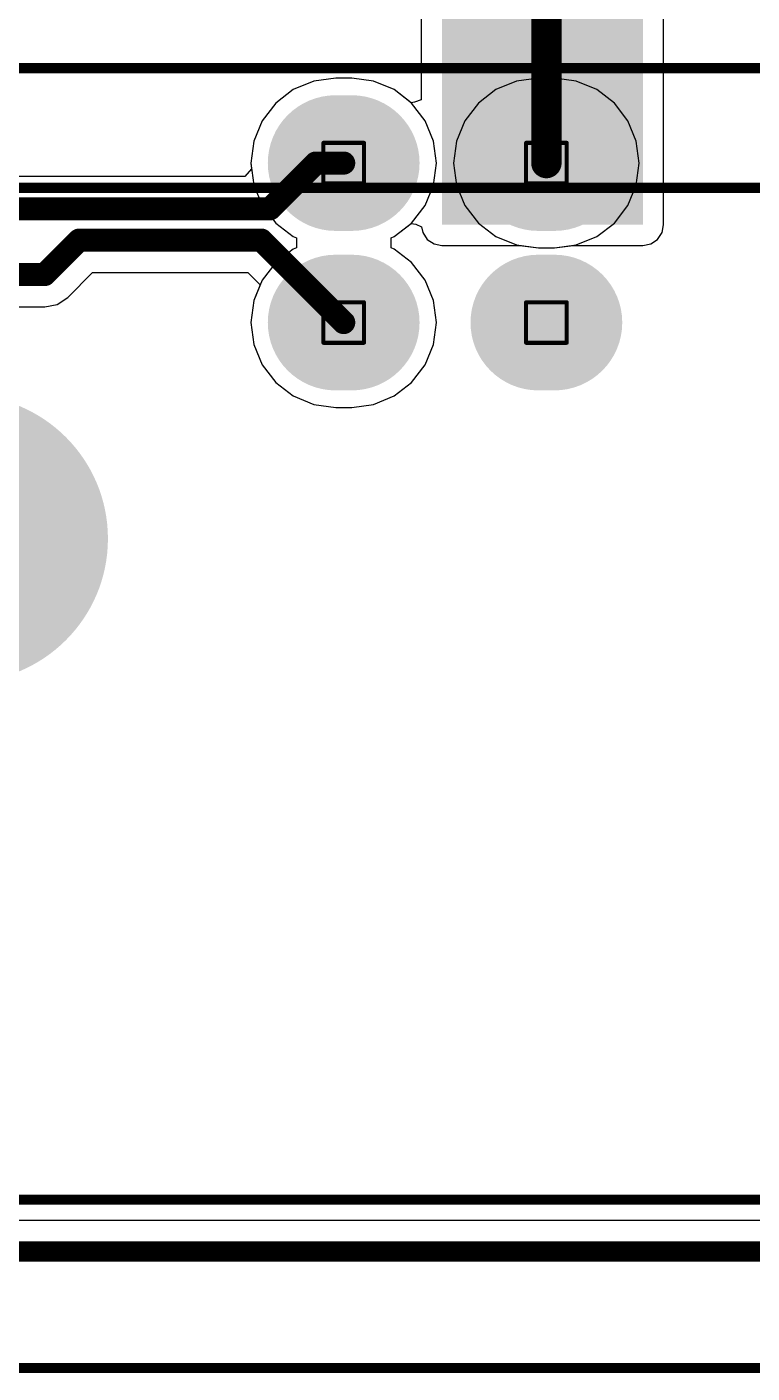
# Model space of a CAD drawing. Header units: inches. Extents: x -0.2 to 18.2, y -0.3 to 3.9.
# Drawn here: x 0.242 to 0.6, y -0.32 to 0.345 of the extents above; entities that cross this region are included whole.
import ezdxf

# ---------------------------------------------------------------- set-up
doc = ezdxf.new("R2010")
doc.units = ezdxf.units.IN
doc.header["$MEASUREMENT"] = 0
for name, color, linetype in [('Board Outline', 216, 'Continuous'), ('Bottom Layer', 5, 'Continuous'), ('Bottom Overlay', 54, 'Continuous'), ('Bottom Solder', 6, 'Continuous'), ('Drill Drawing', 1, 'Continuous'), ('Multi-Layer', 9, 'Continuous'), ('Pad Holes', 156, 'Continuous'), ('Top Layer', 1, 'Continuous'), ('Top Overlay', 2, 'Continuous'), ('Top Solder', 216, 'Continuous')]:
    doc.layers.add(name, color=color, linetype=linetype)

# ---------------------------------------------------------------- blocks, each defined once
blk = doc.blocks.new('1_3_______OLED_B_32')
at = {"layer": 'Bottom Overlay', "const_width": 0.005}
blk.add_lwpolyline([(0.69864, 1.24577), (-0.699, 1.24577)], dxfattribs=at)
blk = doc.blocks.new('U241_041N_1WR85_5_50')
at = {"layer": 'Bottom Layer'}
h = blk.add_hatch(color=5, dxfattribs=at)
edge = h.paths.add_edge_path()
edge.add_arc((-0.046058, 0.092715), 0.031496, 270, 450)
edge.add_line((-0.046058, 0.124211), (-0.053932, 0.124211))
edge.add_arc((-0.053932, 0.092715), 0.031496, 90, 270)
edge.add_line((-0.053932, 0.061219), (-0.046058, 0.061219))
h = blk.add_hatch(color=5, dxfattribs=at)
edge = h.paths.add_edge_path()
edge.add_arc((0.053942, 0.092715), 0.031496, 270, 450)
edge.add_line((0.053942, 0.124211), (0.046068, 0.124211))
edge.add_arc((0.046068, 0.092715), 0.031496, 90, 270)
edge.add_line((0.046068, 0.061219), (0.053942, 0.061219))
h = blk.add_hatch(color=5, dxfattribs=at)
edge = h.paths.add_edge_path()
edge.add_arc((-0.046058, 0.013975), 0.031496, 270, 450)
edge.add_line((-0.046058, 0.045471), (-0.053932, 0.045471))
edge.add_arc((-0.053932, 0.013975), 0.031496, 90, 270)
edge.add_line((-0.053932, -0.017521), (-0.046058, -0.017521))
h = blk.add_hatch(color=5, dxfattribs=at)
edge = h.paths.add_edge_path()
edge.add_arc((0.053942, 0.013975), 0.031496, 270, 450)
edge.add_line((0.053942, 0.045471), (0.046068, 0.045471))
edge.add_arc((0.046068, 0.013975), 0.031496, 90, 270)
edge.add_line((0.046068, -0.017521), (0.053942, -0.017521))
h = blk.add_hatch(color=5, dxfattribs=at)
edge = h.paths.add_edge_path()
edge.add_arc((-0.237205, -0.092715), 0.068898, 0, 360)
h = blk.add_hatch(color=5, dxfattribs=at)
edge = h.paths.add_edge_path()
edge.add_arc((0.237205, -0.092715), 0.068898, 0, 360)
at = {"layer": 'Bottom Solder'}
h = blk.add_hatch(color=6, dxfattribs=at)
edge = h.paths.add_edge_path()
edge.add_arc((-0.046058, 0.092715), 0.033496, 270, 450)
edge.add_line((-0.046058, 0.126211), (-0.053932, 0.126211))
edge.add_arc((-0.053932, 0.092715), 0.033496, 90, 270)
edge.add_line((-0.053932, 0.059219), (-0.046058, 0.059219))
h = blk.add_hatch(color=6, dxfattribs=at)
edge = h.paths.add_edge_path()
edge.add_arc((0.053942, 0.092715), 0.033496, 270, 450)
edge.add_line((0.053942, 0.126211), (0.046068, 0.126211))
edge.add_arc((0.046068, 0.092715), 0.033496, 90, 270)
edge.add_line((0.046068, 0.059219), (0.053942, 0.059219))
h = blk.add_hatch(color=6, dxfattribs=at)
edge = h.paths.add_edge_path()
edge.add_arc((-0.046058, 0.013975), 0.033496, 270, 450)
edge.add_line((-0.046058, 0.047471), (-0.053932, 0.047471))
edge.add_arc((-0.053932, 0.013975), 0.033496, 90, 270)
edge.add_line((-0.053932, -0.019521), (-0.046058, -0.019521))
h = blk.add_hatch(color=6, dxfattribs=at)
edge = h.paths.add_edge_path()
edge.add_arc((0.053942, 0.013975), 0.033496, 270, 450)
edge.add_line((0.053942, 0.047471), (0.046068, 0.047471))
edge.add_arc((0.046068, 0.013975), 0.033496, 90, 270)
edge.add_line((0.046068, -0.019521), (0.053942, -0.019521))
h = blk.add_hatch(color=6, dxfattribs=at)
edge = h.paths.add_edge_path()
edge.add_arc((-0.237205, -0.092715), 0.070898, 0, 360)
h = blk.add_hatch(color=6, dxfattribs=at)
edge = h.paths.add_edge_path()
edge.add_arc((0.237205, -0.092715), 0.070898, 0, 360)
at = {"layer": 'Multi-Layer'}
h = blk.add_hatch(color=9, dxfattribs=at)
edge = h.paths.add_edge_path()
edge.add_arc((-0.046058, 0.092715), 0.031496, 270, 450)
edge.add_line((-0.046058, 0.124211), (-0.053932, 0.124211))
edge.add_arc((-0.053932, 0.092715), 0.031496, 90, 270)
edge.add_line((-0.053932, 0.061219), (-0.046058, 0.061219))
h = blk.add_hatch(color=9, dxfattribs=at)
edge = h.paths.add_edge_path()
edge.add_arc((0.053942, 0.092715), 0.031496, 270, 450)
edge.add_line((0.053942, 0.124211), (0.046068, 0.124211))
edge.add_arc((0.046068, 0.092715), 0.031496, 90, 270)
edge.add_line((0.046068, 0.061219), (0.053942, 0.061219))
h = blk.add_hatch(color=9, dxfattribs=at)
edge = h.paths.add_edge_path()
edge.add_arc((-0.046058, 0.013975), 0.031496, 270, 450)
edge.add_line((-0.046058, 0.045471), (-0.053932, 0.045471))
edge.add_arc((-0.053932, 0.013975), 0.031496, 90, 270)
edge.add_line((-0.053932, -0.017521), (-0.046058, -0.017521))
h = blk.add_hatch(color=9, dxfattribs=at)
edge = h.paths.add_edge_path()
edge.add_arc((0.053942, 0.013975), 0.031496, 270, 450)
edge.add_line((0.053942, 0.045471), (0.046068, 0.045471))
edge.add_arc((0.046068, 0.013975), 0.031496, 90, 270)
edge.add_line((0.046068, -0.017521), (0.053942, -0.017521))
h = blk.add_hatch(color=9, dxfattribs=at)
edge = h.paths.add_edge_path()
edge.add_arc((-0.237205, -0.092715), 0.068898, 0, 360)
h = blk.add_hatch(color=9, dxfattribs=at)
edge = h.paths.add_edge_path()
edge.add_arc((0.237205, -0.092715), 0.068898, 0, 360)
at = {"layer": 'Pad Holes'}
h = blk.add_hatch(color=7, dxfattribs=at)
edge = h.paths.add_edge_path()
edge.add_arc((-0.048996, 0.092715), 0.018701, 270, 450)
edge.add_line((-0.048996, 0.111416), (-0.050984, 0.111416))
edge.add_arc((-0.050984, 0.092715), 0.018701, 90, 270)
edge.add_line((-0.050984, 0.074014), (-0.048996, 0.074014))
h = blk.add_hatch(color=7, dxfattribs=at)
edge = h.paths.add_edge_path()
edge.add_arc((0.051004, 0.092715), 0.018701, 270, 450)
edge.add_line((0.051004, 0.111416), (0.049016, 0.111416))
edge.add_arc((0.049016, 0.092715), 0.018701, 90, 270)
edge.add_line((0.049016, 0.074014), (0.051004, 0.074014))
h = blk.add_hatch(color=7, dxfattribs=at)
edge = h.paths.add_edge_path()
edge.add_arc((-0.048996, 0.013975), 0.018701, 270, 450)
edge.add_line((-0.048996, 0.032676), (-0.050984, 0.032676))
edge.add_arc((-0.050984, 0.013975), 0.018701, 90, 270)
edge.add_line((-0.050984, -0.004726), (-0.048996, -0.004726))
h = blk.add_hatch(color=7, dxfattribs=at)
edge = h.paths.add_edge_path()
edge.add_arc((0.051004, 0.013975), 0.018701, 270, 450)
edge.add_line((0.051004, 0.032676), (0.049016, 0.032676))
edge.add_arc((0.049016, 0.013975), 0.018701, 90, 270)
edge.add_line((0.049016, -0.004726), (0.051004, -0.004726))
h = blk.add_hatch(color=7, dxfattribs=at)
edge = h.paths.add_edge_path()
edge.add_arc((-0.237205, -0.092715), 0.045276, 0, 360)
h = blk.add_hatch(color=7, dxfattribs=at)
edge = h.paths.add_edge_path()
edge.add_arc((0.237205, -0.092715), 0.045276, 0, 360)
at = {"layer": 'Top Layer'}
h = blk.add_hatch(color=1, dxfattribs=at)
edge = h.paths.add_edge_path()
edge.add_arc((-0.046058, 0.092715), 0.031496, 270, 450)
edge.add_line((-0.046058, 0.124211), (-0.053932, 0.124211))
edge.add_arc((-0.053932, 0.092715), 0.031496, 90, 270)
edge.add_line((-0.053932, 0.061219), (-0.046058, 0.061219))
h = blk.add_hatch(color=1, dxfattribs=at)
edge = h.paths.add_edge_path()
edge.add_arc((0.053942, 0.092715), 0.031496, 270, 450)
edge.add_line((0.053942, 0.124211), (0.046068, 0.124211))
edge.add_arc((0.046068, 0.092715), 0.031496, 90, 270)
edge.add_line((0.046068, 0.061219), (0.053942, 0.061219))
h = blk.add_hatch(color=1, dxfattribs=at)
edge = h.paths.add_edge_path()
edge.add_arc((-0.046058, 0.013975), 0.031496, 270, 450)
edge.add_line((-0.046058, 0.045471), (-0.053932, 0.045471))
edge.add_arc((-0.053932, 0.013975), 0.031496, 90, 270)
edge.add_line((-0.053932, -0.017521), (-0.046058, -0.017521))
h = blk.add_hatch(color=1, dxfattribs=at)
edge = h.paths.add_edge_path()
edge.add_arc((0.053942, 0.013975), 0.031496, 270, 450)
edge.add_line((0.053942, 0.045471), (0.046068, 0.045471))
edge.add_arc((0.046068, 0.013975), 0.031496, 90, 270)
edge.add_line((0.046068, -0.017521), (0.053942, -0.017521))
h = blk.add_hatch(color=1, dxfattribs=at)
edge = h.paths.add_edge_path()
edge.add_arc((-0.237205, -0.092715), 0.068898, 0, 360)
h = blk.add_hatch(color=1, dxfattribs=at)
edge = h.paths.add_edge_path()
edge.add_arc((0.237205, -0.092715), 0.068898, 0, 360)
at = {"layer": 'Top Solder'}
h = blk.add_hatch(color=216, dxfattribs=at)
edge = h.paths.add_edge_path()
edge.add_arc((-0.046058, 0.092715), 0.033496, 270, 450)
edge.add_line((-0.046058, 0.126211), (-0.053932, 0.126211))
edge.add_arc((-0.053932, 0.092715), 0.033496, 90, 270)
edge.add_line((-0.053932, 0.059219), (-0.046058, 0.059219))
h = blk.add_hatch(color=216, dxfattribs=at)
edge = h.paths.add_edge_path()
edge.add_arc((0.053942, 0.092715), 0.033496, 270, 450)
edge.add_line((0.053942, 0.126211), (0.046068, 0.126211))
edge.add_arc((0.046068, 0.092715), 0.033496, 90, 270)
edge.add_line((0.046068, 0.059219), (0.053942, 0.059219))
h = blk.add_hatch(color=216, dxfattribs=at)
edge = h.paths.add_edge_path()
edge.add_arc((-0.046058, 0.013975), 0.033496, 270, 450)
edge.add_line((-0.046058, 0.047471), (-0.053932, 0.047471))
edge.add_arc((-0.053932, 0.013975), 0.033496, 90, 270)
edge.add_line((-0.053932, -0.019521), (-0.046058, -0.019521))
h = blk.add_hatch(color=216, dxfattribs=at)
edge = h.paths.add_edge_path()
edge.add_arc((0.053942, 0.013975), 0.033496, 270, 450)
edge.add_line((0.053942, 0.047471), (0.046068, 0.047471))
edge.add_arc((0.046068, 0.013975), 0.033496, 90, 270)
edge.add_line((0.046068, -0.019521), (0.053942, -0.019521))
h = blk.add_hatch(color=216, dxfattribs=at)
edge = h.paths.add_edge_path()
edge.add_arc((-0.237205, -0.092715), 0.070898, 0, 360)
h = blk.add_hatch(color=216, dxfattribs=at)
edge = h.paths.add_edge_path()
edge.add_arc((0.237205, -0.092715), 0.070898, 0, 360)
at = {"layer": 'Top Overlay', "const_width": 0.005}
for points in [[(-0.23622, -0.004883), (-0.23622, 0.139567)], [(-0.23622, 0.139567), (0.231297, 0.139567)], [(0.236221, -0.004883), (0.236221, 0.139567)], [(-0.23622, -0.502166), (-0.23622, -0.180547)], [(0.236221, -0.502166), (0.236221, -0.180547)], [(-0.23622, -0.419096), (0.236221, -0.419095)], [(-0.23622, -0.502166), (0.236221, -0.502166)]]:
    blk.add_lwpolyline(points, dxfattribs=at)
at = {"layer": 'Top Overlay', "const_width": 0.0025}
for points in [[(-0.23747, 0.139567, 1), (-0.23497, 0.139567, 1)], [(-0.23747, 0.139567, 1), (-0.23497, 0.139567, 1)], [(0.230047, 0.139567, 1), (0.232547, 0.139567, 1)], [(0.234971, 0.139567, 1), (0.237471, 0.139567, 1)], [(-0.23747, -0.004883, 1), (-0.23497, -0.004883, 1)], [(0.234971, -0.004883, 1), (0.237471, -0.004883, 1)], [(-0.23747, -0.180547, 1), (-0.23497, -0.180547, 1)], [(0.234971, -0.180547, 1), (0.237471, -0.180547, 1)], [(-0.23747, -0.419096, 1), (-0.23497, -0.419096, 1)], [(0.234971, -0.419095, 1), (0.237471, -0.419095, 1)], [(-0.23747, -0.502166, 1), (-0.23497, -0.502166, 1)], [(-0.23747, -0.502166, 1), (-0.23497, -0.502166, 1)], [(0.234971, -0.502166, 1), (0.237471, -0.502166, 1)], [(0.234971, -0.502166, 1), (0.237471, -0.502166, 1)]]:
    blk.add_lwpolyline(points, format="xyb", close=True, dxfattribs=at)

msp = doc.modelspace()

# ---------------------------------------------------------------- hatches: boundary and pattern name
at = {"layer": 'Top Layer'}
msp.add_hatch(color=1, dxfattribs=at).paths.add_polyline_path([(0.44688, 0.24707), (0.54605, 0.24707), (0.54605, 0.40942), (0.44688, 0.40942)])

# ---------------------------------------------------------------- linework, layer by layer
at = {"layer": 'Board Outline', "const_width": 0.01}
msp.add_lwpolyline([(0.04912, -0.25982), (1.82077, -0.25991)], dxfattribs=at)
at = {"layer": 'Bottom Layer'}
for p, q in [((0.39449, 0.31937), (0.38365, 0.31794)), ((0.40236, 0.31937), (0.39449, 0.31937)), ((0.41319, 0.31794), (0.40236, 0.31937)), ((0.49449, 0.31937), (0.48365, 0.31794)), ((0.50236, 0.31937), (0.49449, 0.31937)), ((0.51319, 0.31794), (0.50236, 0.31937)), ((0.37356, 0.31376), (0.36489, 0.30711)), ((0.38365, 0.31794), (0.37356, 0.31376)), ((0.42329, 0.31376), (0.41319, 0.31794)), ((0.43195, 0.30711), (0.42329, 0.31376)), ((0.47356, 0.31376), (0.46489, 0.30711)), ((0.48365, 0.31794), (0.47356, 0.31376)), ((0.52329, 0.31376), (0.51319, 0.31794)), ((0.53195, 0.30711), (0.52329, 0.31376)), ((0.36489, 0.30711), (0.35824, 0.29844)), ((0.43861, 0.29844), (0.43195, 0.30711)), ((0.46489, 0.30711), (0.45824, 0.29844)), ((0.53861, 0.29844), (0.53195, 0.30711)), ((0.35824, 0.29844), (0.35406, 0.28835)), ((0.44279, 0.28835), (0.43861, 0.29844)), ((0.45824, 0.29844), (0.45406, 0.28835)), ((0.54279, 0.28835), (0.53861, 0.29844)), ((0.35406, 0.28835), (0.35263, 0.27752)), ((0.44421, 0.27752), (0.44279, 0.28835)), ((0.45406, 0.28835), (0.45263, 0.27752)), ((0.54421, 0.27752), (0.54279, 0.28835)), ((0.35263, 0.27752), (0.35406, 0.26668)), ((0.44279, 0.26668), (0.44421, 0.27752)), ((0.45263, 0.27752), (0.45406, 0.26668)), ((0.54279, 0.26668), (0.54421, 0.27752)), ((0.35406, 0.26668), (0.35824, 0.25659)), ((0.43861, 0.25659), (0.44279, 0.26668)), ((0.45406, 0.26668), (0.45824, 0.25659)), ((0.53861, 0.25659), (0.54279, 0.26668)), ((0.35824, 0.25659), (0.36489, 0.24792)), ((0.43195, 0.24792), (0.43861, 0.25659)), ((0.45824, 0.25659), (0.46489, 0.24792)), ((0.53195, 0.24792), (0.53861, 0.25659)), ((0.36489, 0.24792), (0.37356, 0.24127)), ((0.42329, 0.24127), (0.43195, 0.24792)), ((0.46489, 0.24792), (0.47356, 0.24127)), ((0.52329, 0.24127), (0.53195, 0.24792)), ((0.37356, 0.24127), (0.37506, 0.24065)), ((0.37506, 0.24065), (0.37506, 0.23565)), ((0.42178, 0.24065), (0.42329, 0.24127)), ((0.42178, 0.23565), (0.42178, 0.24065)), ((0.47356, 0.24127), (0.48365, 0.23709)), ((0.51319, 0.23709), (0.52329, 0.24127)), ((0.37356, 0.23502), (0.36489, 0.22837)), ((0.37506, 0.23565), (0.37356, 0.23502)), ((0.42329, 0.23502), (0.42178, 0.23565)), ((0.43195, 0.22837), (0.42329, 0.23502)), ((0.48365, 0.23709), (0.49449, 0.23566)), ((0.49449, 0.23566), (0.50236, 0.23566)), ((0.50236, 0.23566), (0.51319, 0.23709)), ((0.36489, 0.22837), (0.35824, 0.2197)), ((0.43861, 0.2197), (0.43195, 0.22837)), ((0.35824, 0.2197), (0.35406, 0.20961)), ((0.44279, 0.20961), (0.43861, 0.2197)), ((0.35406, 0.20961), (0.35263, 0.19878)), ((0.44421, 0.19878), (0.44279, 0.20961)), ((0.35263, 0.19878), (0.35406, 0.18794)), ((0.44279, 0.18794), (0.44421, 0.19878)), ((0.35406, 0.18794), (0.35824, 0.17785)), ((0.43861, 0.17785), (0.44279, 0.18794)), ((0.35824, 0.17785), (0.36489, 0.16918)), ((0.43195, 0.16918), (0.43861, 0.17785)), ((0.36489, 0.16918), (0.37356, 0.16253)), ((0.42329, 0.16253), (0.43195, 0.16918)), ((0.37356, 0.16253), (0.38365, 0.15835)), ((0.41319, 0.15835), (0.42329, 0.16253)), ((0.38365, 0.15835), (0.39449, 0.15692)), ((0.39449, 0.15692), (0.40236, 0.15692)), ((0.40236, 0.15692), (0.41319, 0.15835)), ((1.82087, -0.24452), (0.04912, -0.24453))]:
    msp.add_line(p, q, dxfattribs=at)
at = {"layer": 'Drill Drawing', "const_width": 0.002}
for points in [[(0.38843, 0.28752), (0.40843, 0.28752)], [(0.38843, 0.26752), (0.38843, 0.28752)], [(0.40843, 0.26752), (0.40843, 0.28752)], [(0.48843, 0.28752), (0.50843, 0.28752)], [(0.48843, 0.26752), (0.48843, 0.28752)], [(0.50843, 0.26752), (0.50843, 0.28752)], [(0.38843, 0.26752), (0.40843, 0.26752)], [(0.48843, 0.26752), (0.50843, 0.26752)], [(0.38843, 0.20878), (0.40843, 0.20878)], [(0.38843, 0.18878), (0.38843, 0.20878)], [(0.40843, 0.18878), (0.40843, 0.20878)], [(0.48843, 0.20878), (0.50843, 0.20878)], [(0.48843, 0.18878), (0.48843, 0.20878)], [(0.50843, 0.18878), (0.50843, 0.20878)], [(0.38843, 0.18878), (0.40843, 0.18878)], [(0.48843, 0.18878), (0.50843, 0.18878)]]:
    msp.add_lwpolyline(points, dxfattribs=at)
at = {"layer": 'Drill Drawing', "const_width": 0.001}
for points in [[(0.38793, 0.28752, 1), (0.38893, 0.28752, 1)], [(0.38793, 0.28752, 1), (0.38893, 0.28752, 1)], [(0.40793, 0.28752, 1), (0.40893, 0.28752, 1)], [(0.40793, 0.28752, 1), (0.40893, 0.28752, 1)], [(0.48793, 0.28752, 1), (0.48893, 0.28752, 1)], [(0.48793, 0.28752, 1), (0.48893, 0.28752, 1)], [(0.50793, 0.28752, 1), (0.50893, 0.28752, 1)], [(0.50793, 0.28752, 1), (0.50893, 0.28752, 1)], [(0.38793, 0.26752, 1), (0.38893, 0.26752, 1)], [(0.38793, 0.26752, 1), (0.38893, 0.26752, 1)], [(0.40793, 0.26752, 1), (0.40893, 0.26752, 1)], [(0.40793, 0.26752, 1), (0.40893, 0.26752, 1)], [(0.48793, 0.26752, 1), (0.48893, 0.26752, 1)], [(0.48793, 0.26752, 1), (0.48893, 0.26752, 1)], [(0.50793, 0.26752, 1), (0.50893, 0.26752, 1)], [(0.50793, 0.26752, 1), (0.50893, 0.26752, 1)], [(0.38793, 0.20878, 1), (0.38893, 0.20878, 1)], [(0.38793, 0.20878, 1), (0.38893, 0.20878, 1)], [(0.40793, 0.20878, 1), (0.40893, 0.20878, 1)], [(0.40793, 0.20878, 1), (0.40893, 0.20878, 1)], [(0.48793, 0.20878, 1), (0.48893, 0.20878, 1)], [(0.48793, 0.20878, 1), (0.48893, 0.20878, 1)], [(0.50793, 0.20878, 1), (0.50893, 0.20878, 1)], [(0.50793, 0.20878, 1), (0.50893, 0.20878, 1)], [(0.38793, 0.18878, 1), (0.38893, 0.18878, 1)], [(0.38793, 0.18878, 1), (0.38893, 0.18878, 1)], [(0.40793, 0.18878, 1), (0.40893, 0.18878, 1)], [(0.40793, 0.18878, 1), (0.40893, 0.18878, 1)], [(0.48793, 0.18878, 1), (0.48893, 0.18878, 1)], [(0.48793, 0.18878, 1), (0.48893, 0.18878, 1)], [(0.50793, 0.18878, 1), (0.50893, 0.18878, 1)], [(0.50793, 0.18878, 1), (0.50893, 0.18878, 1)]]:
    msp.add_lwpolyline(points, format="xyb", close=True, dxfattribs=at)
at = {"layer": 'Top Layer'}
for p, q in [((0.55624, 0.24707), (0.55624, 0.40942)), ((0.43668, 0.35569), (0.43668, 0.30872)), ((0.39449, 0.31937), (0.38365, 0.31794)), ((0.40236, 0.31937), (0.39449, 0.31937)), ((0.41319, 0.31794), (0.40236, 0.31937)), ((0.37356, 0.31376), (0.36489, 0.30711)), ((0.38365, 0.31794), (0.37356, 0.31376)), ((0.42329, 0.31376), (0.41319, 0.31794)), ((0.43168, 0.30732), (0.42329, 0.31376)), ((0.36489, 0.30711), (0.35824, 0.29844)), ((0.43343, 0.30761), (0.43168, 0.30732)), ((0.43668, 0.30872), (0.43343, 0.30761)), ((0.35824, 0.29844), (0.35406, 0.28835)), ((0.35406, 0.28835), (0.35263, 0.27752)), ((0.35301, 0.27467), (0.34971, 0.27091)), ((0.35263, 0.27752), (0.35301, 0.27467)), ((0.34971, 0.27091), (0.15262, 0.27091)), ((0.42329, 0.24127), (0.43168, 0.24771)), ((0.43168, 0.24771), (0.43404, 0.24741)), ((0.43404, 0.24741), (0.43687, 0.24612)), ((0.43687, 0.24612), (0.43746, 0.24317)), ((0.55547, 0.24317), (0.55624, 0.24707)), ((0.42178, 0.24065), (0.42329, 0.24127)), ((0.42178, 0.23565), (0.42178, 0.24065)), ((0.43746, 0.24317), (0.43967, 0.23986)), ((0.43967, 0.23986), (0.44298, 0.23765)), ((0.54995, 0.23765), (0.55326, 0.23986)), ((0.55326, 0.23986), (0.55547, 0.24317)), ((0.42329, 0.23502), (0.42178, 0.23565)), ((0.43195, 0.22837), (0.42329, 0.23502)), ((0.44298, 0.23765), (0.44688, 0.23688)), ((0.44688, 0.23688), (0.48525, 0.23688)), ((0.48525, 0.23688), (0.49449, 0.23566)), ((0.49449, 0.23566), (0.50236, 0.23566)), ((0.50236, 0.23566), (0.51159, 0.23688)), ((0.51159, 0.23688), (0.54605, 0.23688)), ((0.54605, 0.23688), (0.54995, 0.23765)), ((0.43861, 0.2197), (0.43195, 0.22837)), ((0.26226, 0.21116), (0.27457, 0.22347)), ((0.27457, 0.22347), (0.35117, 0.22347)), ((0.35117, 0.22347), (0.35727, 0.21737)), ((0.44279, 0.20961), (0.43861, 0.2197)), ((0.35727, 0.21737), (0.35406, 0.20961)), ((0.2292, 0.20647), (0.25094, 0.20647)), ((0.25094, 0.20647), (0.25707, 0.20769)), ((0.25094, 0.20647), (0.25094, 0.20647)), ((0.25707, 0.20769), (0.26226, 0.21116)), ((0.35406, 0.20961), (0.35263, 0.19878)), ((0.44421, 0.19878), (0.44279, 0.20961)), ((0.35263, 0.19878), (0.35406, 0.18794)), ((0.44279, 0.18794), (0.44421, 0.19878)), ((0.35406, 0.18794), (0.35824, 0.17785)), ((0.43861, 0.17785), (0.44279, 0.18794)), ((0.35824, 0.17785), (0.36489, 0.16918)), ((0.43195, 0.16918), (0.43861, 0.17785)), ((0.36489, 0.16918), (0.37356, 0.16253)), ((0.42329, 0.16253), (0.43195, 0.16918)), ((0.37356, 0.16253), (0.38365, 0.15835)), ((0.41319, 0.15835), (0.42329, 0.16253)), ((0.38365, 0.15835), (0.39449, 0.15692)), ((0.39449, 0.15692), (0.40236, 0.15692)), ((0.40236, 0.15692), (0.41319, 0.15835)), ((1.82087, -0.24452), (0.04912, -0.24453))]:
    msp.add_line(p, q, dxfattribs=at)
for points, const_width in [([(0.49843, 0.27752), (0.49843, 0.35787)], 0.015), ([(0.36201, 0.2549), (0.38463, 0.27752)], 0.01141), ([(0.38463, 0.27752), (0.39843, 0.27752)], 0.01141), ([(0.14598, 0.2549), (0.36201, 0.2549)], 0.01141), ([(0.25094, 0.22249), (0.26794, 0.23949)], 0.01141), ([(0.26794, 0.23949), (0.3578, 0.23949)], 0.01141), ([(0.3578, 0.23949), (0.39843, 0.19886)], 0.01141), ([(0.2292, 0.22249), (0.25094, 0.22249)], 0.01141), ([(0.39843, 0.19878), (0.39843, 0.19886)], 0.01141)]:
    msp.add_lwpolyline(points, dxfattribs=dict(at, const_width=const_width))
for points, const_width in [([(0.38177, 0.27752, 1), (0.38748, 0.27752, 1)], 0.00571), ([(0.38177, 0.27752, 1), (0.38748, 0.27752, 1)], 0.00571), ([(0.39557, 0.27752, 1), (0.40128, 0.27752, 1)], 0.00571), ([(0.49468, 0.27752, 1), (0.50218, 0.27752, 1)], 0.0075), ([(0.35916, 0.2549, 1), (0.36486, 0.2549, 1)], 0.00571), ([(0.35916, 0.2549, 1), (0.36486, 0.2549, 1)], 0.00571), ([(0.26508, 0.23949, 1), (0.27079, 0.23949, 1)], 0.00571), ([(0.26508, 0.23949, 1), (0.27079, 0.23949, 1)], 0.00571), ([(0.35495, 0.23949, 1), (0.36066, 0.23949, 1)], 0.00571), ([(0.35495, 0.23949, 1), (0.36066, 0.23949, 1)], 0.00571), ([(0.24809, 0.22249, 1), (0.25379, 0.22249, 1)], 0.00571), ([(0.24809, 0.22249, 1), (0.25379, 0.22249, 1)], 0.00571), ([(0.39557, 0.19886, 1), (0.40128, 0.19886, 1)], 0.00571), ([(0.39557, 0.19886, 1), (0.40128, 0.19886, 1)], 0.00571), ([(0.39557, 0.19878, 1), (0.40128, 0.19878, 1)], 0.00571)]:
    msp.add_lwpolyline(points, format="xyb", close=True, dxfattribs=dict(at, const_width=const_width))

# ---------------------------------------------------------------- block references
at = {"rotation": 180}
msp.add_blockref('1_3_______OLED_B_32', (0.93521, 1.51109), dxfattribs=at)
msp.add_blockref('U241_041N_1WR85_5_50', (0.44842, 0.1848))

doc.saveas('drawing.dxf')
